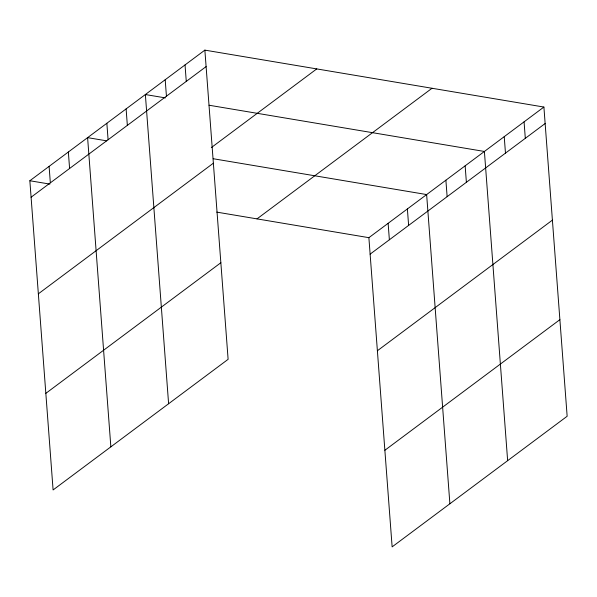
<?xml version="1.0" encoding="UTF-8"?>
<svg xmlns="http://www.w3.org/2000/svg" width="597" height="597" viewBox="0 0 597 597"><rect width="100%" height="100%" fill="white"/><g stroke="black" fill="none" stroke-linecap="round" stroke-linejoin="round"><path stroke-width="0.9" d="M204.868 50.126L228.114 359.327L53.096 489.95L29.85 180.742L204.868 50.126L543.904 107.05L567.15 416.258L392.132 546.874L368.886 237.673L543.904 107.05M31.089 197.219L206.107 66.595M211.331 147.586L316.746 68.909M38.35 293.821L213.368 163.197M257.001 218.883L432.019 88.266M45.835 393.348L220.853 262.732M370.125 254.143L545.143 123.527M377.386 350.745L552.404 220.129M384.871 450.272L559.889 319.656M165.369 97.893L145.362 94.535L168.608 403.744M209.032 105.229L484.398 151.459L507.644 460.668M106.706 140.847L87.602 137.638L110.855 446.847M213.211 158.727L426.639 194.562L449.892 503.771M29.85 180.742L49.864 184.1M216.748 212.122L368.886 237.673M524.069 121.855L525.308 138.325M504.234 136.661L505.472 153.13M465.145 165.832L466.384 182.301M445.892 180.197L447.131 196.674M407.385 208.935L408.624 225.405M388.132 223.3L389.371 239.778M185.033 64.931L186.271 81.401M165.197 79.729L166.436 96.207M126.109 108.9L127.348 125.377M106.856 123.273L108.094 139.743M68.356 152.004L69.595 168.481M49.103 166.376L50.342 182.846"/></g></svg>
